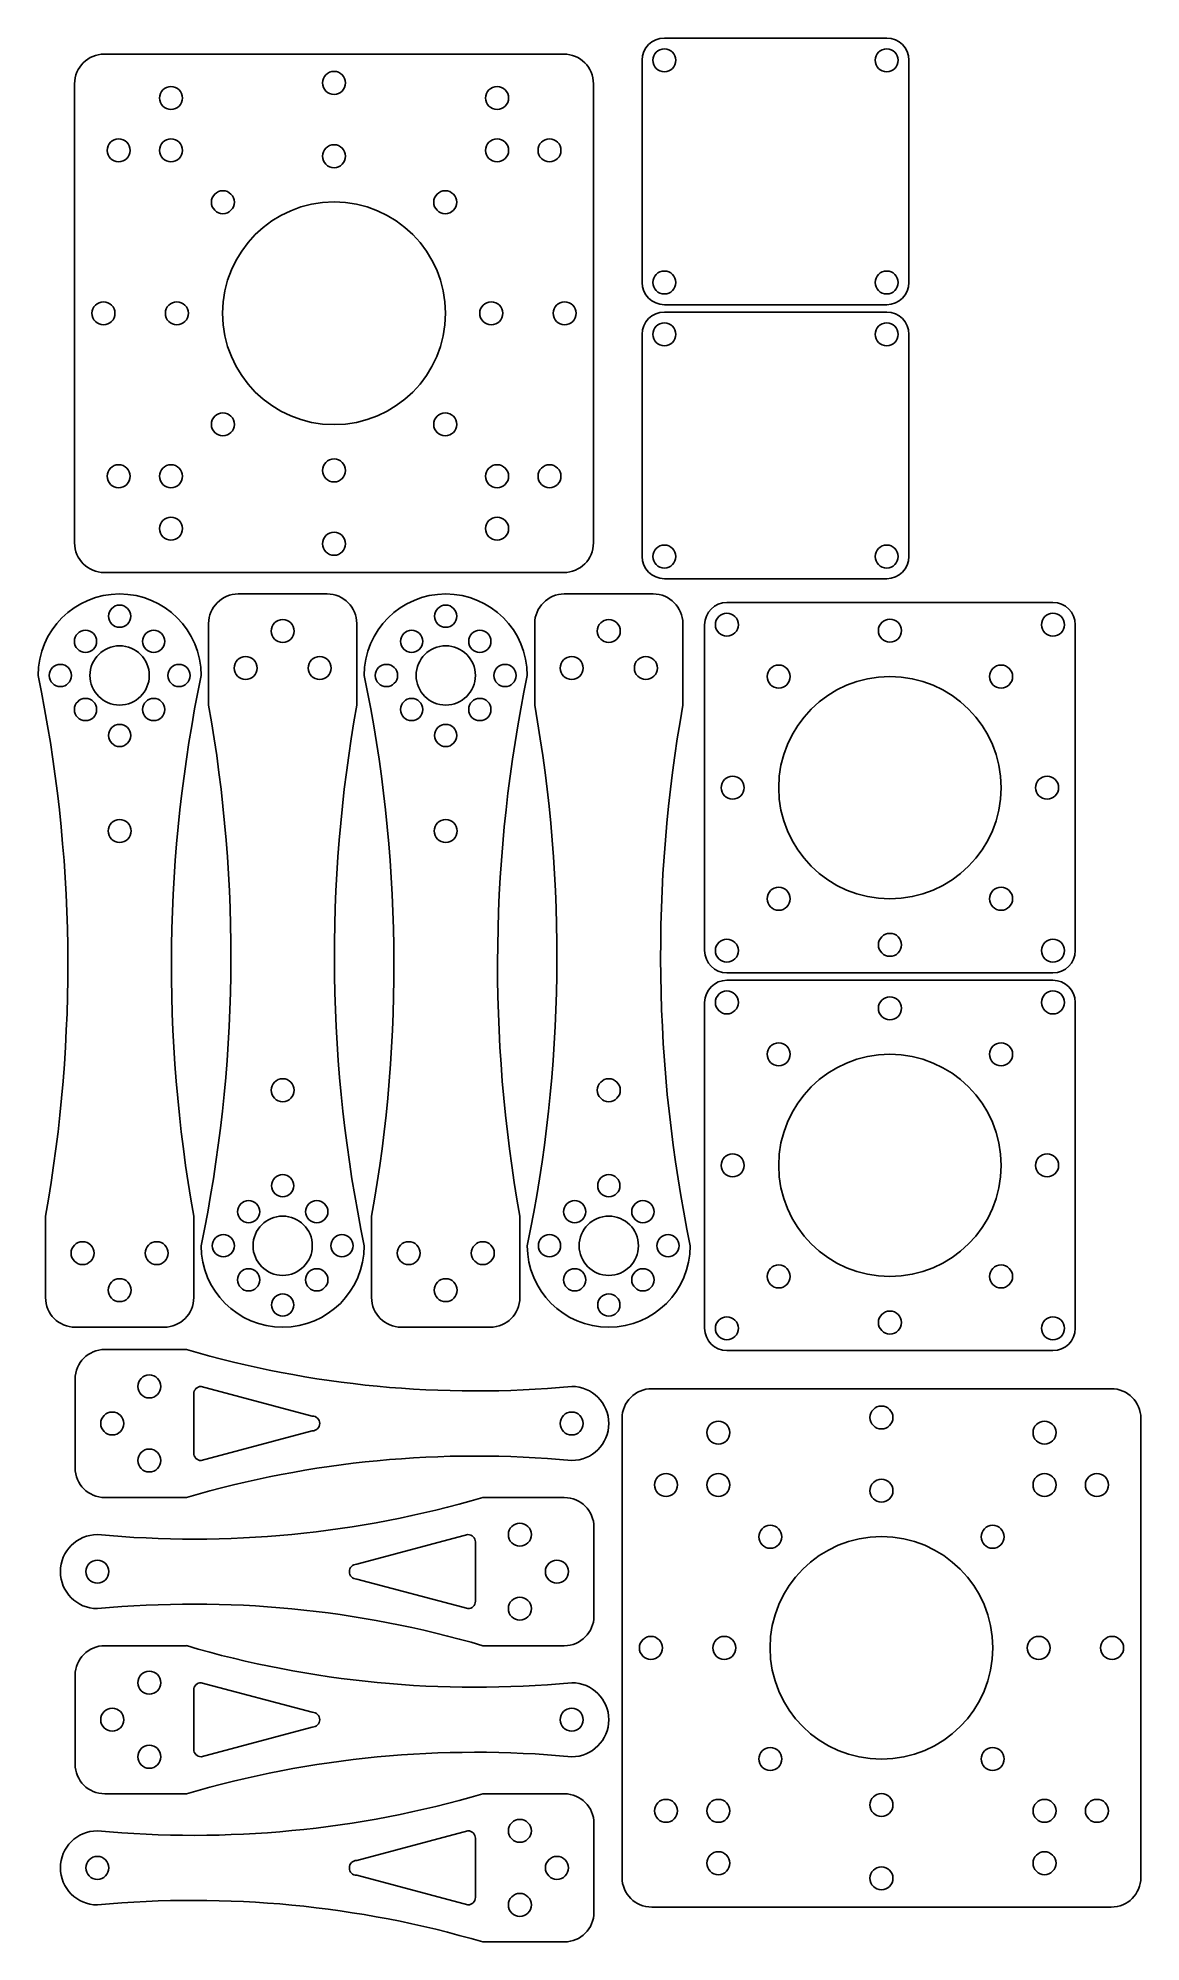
# Model space of a CAD drawing. Header units: millimetres. Extents: x 0 to 149, y 0 to 257.
import ezdxf

# ---------------------------------------------------------------- set-up
doc = ezdxf.new("R2010")
doc.units = ezdxf.units.MM
doc.layers.get('0').update_dxf_attribs({"lineweight": 0, "true_color": 0xffffff})

msp = doc.modelspace()

# ---------------------------------------------------------------- linework, layer by layer
at = {"linetype": 'Continuous', "lineweight": 25}
for p, q in [((8.93, 254.9), (70.93, 254.9)), ((84.5, 257.06), (114.5, 257.06)), ((81.5, 254.06), (81.5, 224.06)), ((117.5, 224.06), (117.5, 254.06)), ((4.93, 188.9), (4.93, 250.9)), ((74.93, 250.9), (74.93, 188.9)), ((84.5, 221.06), (114.5, 221.06)), ((84.5, 220.06), (114.5, 220.06)), ((81.5, 217.06), (81.5, 187.06)), ((117.5, 187.06), (117.5, 217.06)), ((70.93, 184.9), (8.93, 184.9)), ((84.5, 184.06), (114.5, 184.06)), ((39, 182), (27, 182)), ((83, 182), (71, 182)), ((136.93, 180.85), (92.93, 180.85)), ((23, 167), (23, 178)), ((43, 167), (43, 178)), ((67, 167), (67, 178)), ((87, 167), (87, 178)), ((89.93, 177.85), (89.93, 133.85)), ((139.93, 133.85), (139.93, 177.85)), ((92.93, 130.85), (136.93, 130.85)), ((136.93, 129.85), (92.93, 129.85)), ((89.93, 126.85), (89.93, 82.85)), ((139.93, 82.85), (139.93, 126.85)), ((1, 98), (1, 87)), ((21, 98), (21, 87)), ((45, 98), (45, 87)), ((65, 98), (65, 87)), ((5, 83), (17, 83)), ((49, 83), (61, 83)), ((20, 80), (9, 80)), ((92.93, 79.85), (136.93, 79.85)), ((5, 76), (5, 64)), ((37, 71), (22, 75)), ((82.79, 74.7), (144.79, 74.7)), ((21, 74), (21, 66)), ((78.79, 8.7), (78.79, 70.7)), ((148.79, 70.7), (148.79, 8.7)), ((37, 69), (22, 65)), ((20, 60), (9, 60)), ((60, 60), (71, 60)), ((43, 51), (58, 55)), ((59, 46), (59, 54)), ((75, 44), (75, 56)), ((43, 49), (58, 45)), ((20, 40), (9, 40)), ((60, 40), (71, 40)), ((5, 36), (5, 24)), ((21, 34), (21, 26)), ((37, 31), (22, 35)), ((37, 29), (22, 25)), ((20, 20), (9, 20)), ((60, 20), (71, 20)), ((75, 4), (75, 16)), ((43, 11), (58, 15)), ((59, 6), (59, 14)), ((43, 9), (58, 5)), ((144.79, 4.7), (82.79, 4.7)), ((60, 0), (71, 0))]:
    msp.add_line(p, q, dxfattribs=at)
for centre, radius in [((84.5, 254.06), 1.55), ((114.5, 254.06), 1.55), ((39.93, 251.01), 1.55), ((17.93, 248.97), 1.55), ((61.93, 248.97), 1.55), ((10.86, 241.9), 1.55), ((17.93, 241.9), 1.55), ((39.93, 241.11), 1.55), ((61.93, 241.9), 1.55), ((61.93, 241.9), 1.55), ((61.93, 241.9), 1.55), ((69, 241.9), 1.55), ((24.93, 234.9), 1.55), ((39.93, 219.9), 15.03), ((54.93, 234.9), 1.55), ((84.5, 224.06), 1.55), ((114.5, 224.06), 1.55), ((8.82, 219.9), 1.55), ((18.72, 219.9), 1.55), ((61.14, 219.9), 1.55), ((71.04, 219.9), 1.55), ((84.5, 217.06), 1.55), ((114.5, 217.06), 1.55), ((24.93, 204.9), 1.55), ((54.93, 204.9), 1.55), ((10.86, 197.9), 1.55), ((17.93, 197.9), 1.55), ((39.93, 198.68), 1.55), ((61.93, 197.9), 1.55), ((69, 197.9), 1.55), ((17.93, 190.83), 1.55), ((39.93, 188.78), 1.55), ((61.93, 190.83), 1.55), ((84.5, 187.06), 1.55), ((114.5, 187.06), 1.55), ((11, 179), 1.5), ((55, 179), 1.5), ((33, 177), 1.55), ((77, 177), 1.55), ((92.93, 177.85), 1.55), ((114.93, 177.06), 1.55), ((136.93, 177.85), 1.55), ((6.4, 175.6), 1.5), ((11, 171), 4), ((15.6, 175.6), 1.5), ((50.4, 175.6), 1.5), ((55, 171), 4), ((59.6, 175.6), 1.5), ((3, 171), 1.5), ((19, 171), 1.5), ((28, 172), 1.55), ((38, 172), 1.55), ((47, 171), 1.5), ((63, 171), 1.5), ((72, 172), 1.55), ((82, 172), 1.55), ((99.93, 170.85), 1.55), ((129.93, 170.85), 1.55), ((114.93, 155.85), 15), ((6.4, 166.4), 1.5), ((15.6, 166.4), 1.5), ((50.4, 166.4), 1.5), ((59.6, 166.4), 1.5), ((11, 162.9), 1.5), ((55, 162.9), 1.5), ((93.71, 155.85), 1.55), ((136.14, 155.85), 1.55), ((11, 150), 1.55), ((55, 150), 1.55), ((99.93, 140.85), 1.55), ((129.93, 140.85), 1.55), ((92.93, 133.85), 1.55), ((114.93, 134.63), 1.55), ((136.93, 133.85), 1.55), ((92.93, 126.85), 1.55), ((114.93, 126.06), 1.55), ((136.93, 126.85), 1.55), ((99.93, 119.85), 1.55), ((129.93, 119.85), 1.55), ((114.93, 104.85), 15), ((33, 115), 1.55), ((77, 115), 1.55), ((93.71, 104.85), 1.55), ((136.14, 104.85), 1.55), ((33, 102.1), 1.5), ((77, 102.1), 1.5), ((28.4, 98.6), 1.5), ((33, 94), 4), ((37.6, 98.6), 1.5), ((72.4, 98.6), 1.5), ((77, 94), 4), ((81.6, 98.6), 1.5), ((25, 94), 1.5), ((41, 94), 1.5), ((69, 94), 1.5), ((85, 94), 1.5), ((6, 93), 1.55), ((16, 93), 1.55), ((50, 93), 1.55), ((60, 93), 1.55), ((28.4, 89.4), 1.5), ((37.6, 89.4), 1.5), ((72.4, 89.4), 1.5), ((81.6, 89.4), 1.5), ((99.93, 89.85), 1.55), ((129.93, 89.85), 1.55), ((11, 88), 1.55), ((33, 86), 1.5), ((55, 88), 1.55), ((77, 86), 1.5), ((114.93, 83.63), 1.55), ((92.93, 82.85), 1.55), ((136.93, 82.85), 1.55), ((15, 75), 1.55), ((113.79, 70.81), 1.55), ((10, 70), 1.55), ((72, 70), 1.55), ((91.79, 68.77), 1.55), ((135.79, 68.77), 1.55), ((15, 65), 1.55), ((84.72, 61.7), 1.55), ((91.79, 61.7), 1.55), ((113.79, 60.92), 1.55), ((135.79, 61.7), 1.55), ((135.79, 61.7), 1.55), ((135.79, 61.7), 1.55), ((142.86, 61.7), 1.55), ((65, 55), 1.55), ((98.79, 54.7), 1.55), ((113.79, 39.7), 15.03), ((128.79, 54.7), 1.55), ((8, 50), 1.55), ((70, 50), 1.55), ((65, 45), 1.55), ((82.68, 39.7), 1.55), ((92.58, 39.7), 1.55), ((135.01, 39.7), 1.55), ((144.91, 39.7), 1.55), ((15, 35), 1.55), ((10, 30), 1.55), ((72, 30), 1.55), ((15, 25), 1.55), ((98.79, 24.7), 1.55), ((128.79, 24.7), 1.55), ((84.72, 17.7), 1.55), ((91.79, 17.7), 1.55), ((113.79, 18.49), 1.55), ((135.79, 17.7), 1.55), ((142.86, 17.7), 1.55), ((65, 15), 1.55), ((8, 10), 1.55), ((70, 10), 1.55), ((91.79, 10.63), 1.55), ((135.79, 10.63), 1.55), ((113.79, 8.59), 1.55), ((65, 5), 1.55)]:
    msp.add_circle(centre, radius, dxfattribs=at)
for centre, radius, start, end in [((8.93, 250.9), 4, 90, 180), ((70.93, 250.9), 4, 0, 90), ((84.5, 254.06), 3, 90, 180), ((114.5, 254.06), 3, 0, 90), ((84.5, 224.06), 3, 180, 270), ((114.5, 224.06), 3, 270, 0), ((84.5, 217.06), 3, 90, 180), ((114.5, 217.06), 3, 0, 90), ((8.93, 188.9), 4, 180, 270), ((70.93, 188.9), 4, 270, 0), ((84.5, 187.06), 3, 180, 270), ((114.5, 187.06), 3, 270, 0), ((11, 171), 11, 0, 180), ((27, 178), 4, 90, 180), ((39, 178), 4, 0, 90), ((55, 171), 11, 0, 180), ((71, 178), 4, 90, 180), ((83, 178), 4, 0, 90), ((92.93, 177.85), 3, 90, 180), ((136.93, 177.85), 3, 0, 90), ((-188.44, 131.91), 192.45, 349.851, 11.7186), ((210.44, 131.91), 192.45, 168.2814, 190.149), ((-144.44, 131.91), 192.45, 349.851, 11.7186), ((254.44, 131.91), 192.45, 168.2814, 190.149), ((-166.44, 133.09), 192.45, 348.2814, 10.149), ((232.44, 133.09), 192.45, 169.851, 191.7186), ((-122.44, 133.09), 192.45, 348.2814, 10.149), ((276.44, 133.09), 192.45, 169.851, 191.7186), ((92.93, 133.85), 3, 180, 270), ((136.93, 133.85), 3, 270, 0), ((92.93, 126.85), 3, 90, 180), ((136.93, 126.85), 3, 0, 90), ((33, 94), 11, 180, 0), ((77, 94), 11, 180, 0), ((5, 87), 4, 180, 270), ((17, 87), 4, 270, 0), ((49, 87), 4, 180, 270), ((61, 87), 4, 270, 0), ((92.93, 82.85), 3, 180, 270), ((136.93, 82.85), 3, 270, 0), ((9, 76), 4, 90, 180), ((59, 212.7), 138.31, 253.6221, 275.3932), ((22, 74), 1, 90, 180), ((72, 70), 5, 270, 90), ((82.79, 70.7), 4, 90, 180), ((144.79, 70.7), 4, 0, 90), ((37, 70), 1, 270, 90), ((59, -72.7), 138.31, 84.6068, 106.3779), ((22, 66), 1, 180, 270), ((9, 64), 4, 180, 270), ((21, 192.7), 138.31, 264.6068, 286.3779), ((71, 56), 4, 0, 90), ((8, 50), 5, 90, 270), ((58, 54), 1, 0, 90), ((43, 50), 1, 90, 270), ((21, -92.7), 138.31, 73.6221, 95.3932), ((58, 46), 1, 270, 0), ((71, 44), 4, 270, 0), ((9, 36), 4, 90, 180), ((59, 172.7), 138.31, 253.6221, 275.3932), ((22, 34), 1, 90, 180), ((72, 30), 5, 270, 90), ((37, 30), 1, 270, 90), ((22, 26), 1, 180, 270), ((9, 24), 4, 180, 270), ((59, -112.7), 138.31, 84.6068, 106.3779), ((21, 152.7), 138.31, 264.6068, 286.3779), ((71, 16), 4, 0, 90), ((8, 10), 5, 90, 270), ((58, 14), 1, 0, 90), ((43, 10), 1, 90, 270), ((82.79, 8.7), 4, 180, 270), ((144.79, 8.7), 4, 270, 0), ((21, -132.7), 138.31, 73.6221, 95.3932), ((58, 6), 1, 270, 0), ((71, 4), 4, 270, 0)]:
    msp.add_arc(centre, radius, start, end, dxfattribs=at)

doc.saveas('drawing.dxf')
